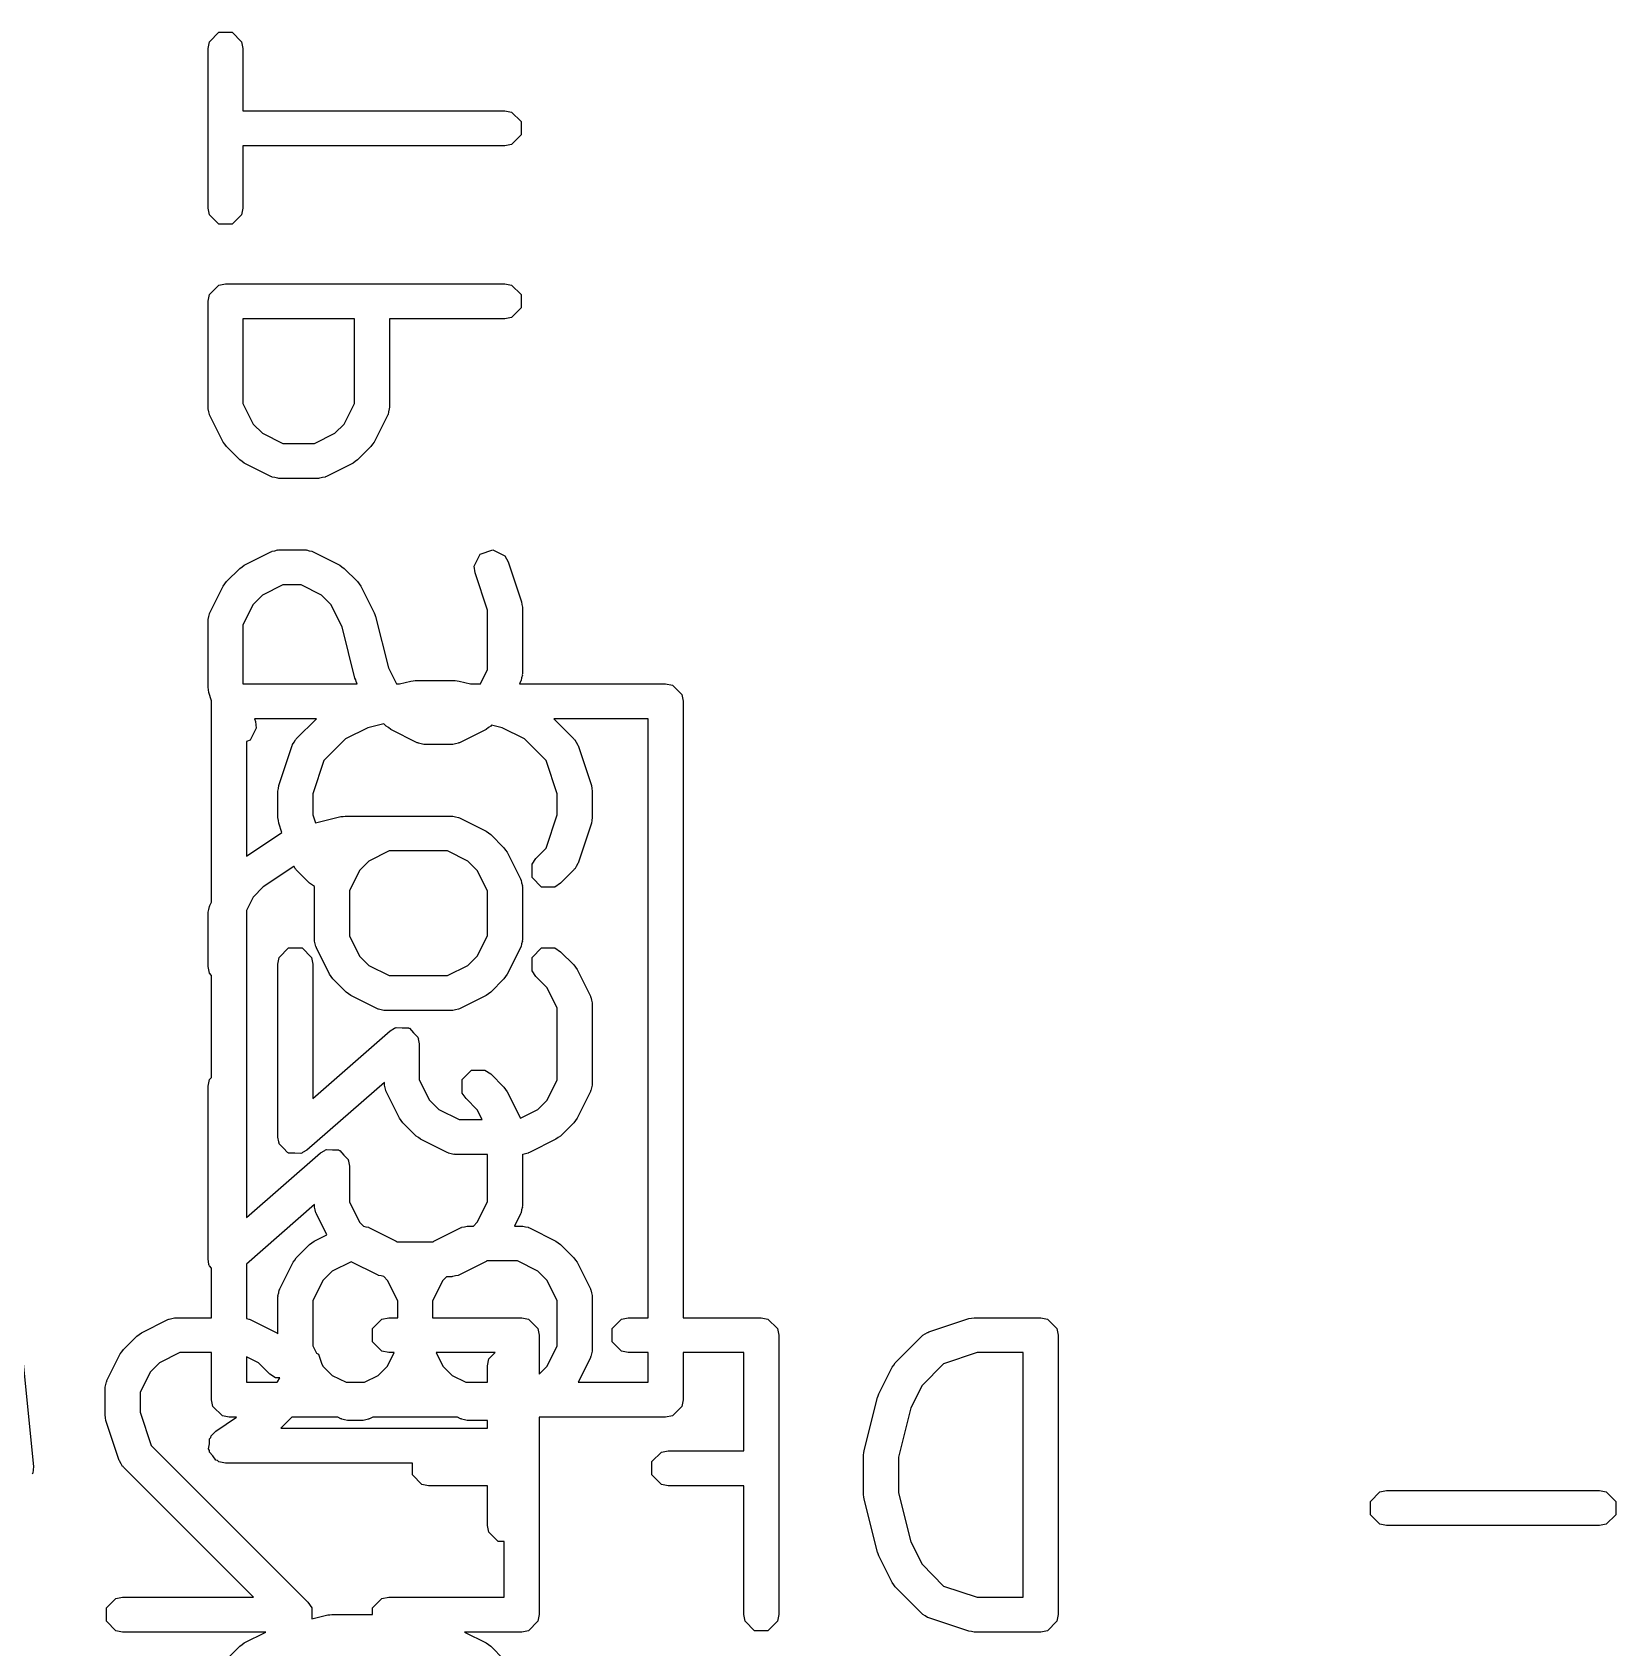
# Model space of a CAD drawing. Header units: inches. Extents: x 0.38 to 5.39, y 0.07 to 3.28.
# Drawn here: x 1.0491 to 1.2276, y 2.8015 to 2.9836 of the extents above; entities that cross this region are included whole.
import ezdxf

# ---------------------------------------------------------------- set-up
doc = ezdxf.new("R2010")
doc.units = ezdxf.units.IN
doc.header["$MEASUREMENT"] = 0
doc.layers.add('BLACK', color=250, linetype='CONTINUOUS')

msp = doc.modelspace()

# ---------------------------------------------------------------- linework, layer by layer
at = {"layer": 'BLACK', "linetype": 'CONTINUOUS'}
for p, q in [((1.06893, 2.98179), (1.06908, 2.98255)), ((1.06908, 2.98255), (1.07015, 2.98361)), ((1.07015, 2.98361), (1.07165, 2.98361)), ((1.07165, 2.98361), (1.07272, 2.98255)), ((1.07272, 2.98255), (1.07287, 2.98179)), ((1.06893, 2.9638), (1.06893, 2.98179)), ((1.07287, 2.98179), (1.07287, 2.97476)), ((1.07287, 2.97476), (1.1024, 2.97476)), ((1.1024, 2.97476), (1.10315, 2.97461)), ((1.10315, 2.97461), (1.10422, 2.97355)), ((1.10422, 2.97355), (1.10422, 2.97204)), ((1.10422, 2.97204), (1.10315, 2.97098)), ((1.1024, 2.97083), (1.07287, 2.97083)), ((1.07287, 2.97083), (1.07287, 2.9638)), ((1.10315, 2.97098), (1.1024, 2.97083)), ((1.06908, 2.96304), (1.06893, 2.9638)), ((1.07015, 2.96198), (1.06908, 2.96304)), ((1.07272, 2.96304), (1.07165, 2.96198)), ((1.07287, 2.9638), (1.07272, 2.96304)), ((1.07165, 2.96198), (1.07015, 2.96198)), ((1.07015, 2.95512), (1.0709, 2.95527)), ((1.0709, 2.95527), (1.1024, 2.95527)), ((1.1024, 2.95527), (1.10315, 2.95512)), ((1.06893, 2.9533), (1.06908, 2.95405)), ((1.06908, 2.95405), (1.07015, 2.95512)), ((1.10315, 2.95512), (1.10422, 2.95405)), ((1.10422, 2.95405), (1.10422, 2.95254)), ((1.06893, 2.9413), (1.06893, 2.9533)), ((1.10422, 2.95254), (1.10315, 2.95148)), ((1.08543, 2.95133), (1.07287, 2.95133)), ((1.07287, 2.95133), (1.07287, 2.94176)), ((1.08543, 2.94176), (1.08543, 2.95133)), ((1.1024, 2.95133), (1.08937, 2.95133)), ((1.08937, 2.95133), (1.08937, 2.9413)), ((1.10315, 2.95148), (1.1024, 2.95133)), ((1.06895, 2.9412), (1.06893, 2.9413)), ((1.06894, 2.94116), (1.06895, 2.9412)), ((1.06902, 2.94085), (1.06894, 2.94116)), ((1.06908, 2.94054), (1.06902, 2.94085)), ((1.07287, 2.94176), (1.07402, 2.93946)), ((1.08428, 2.93946), (1.08543, 2.94176)), ((1.08928, 2.94085), (1.08922, 2.94054)), ((1.08936, 2.94116), (1.08928, 2.94085)), ((1.08937, 2.9413), (1.08935, 2.9412)), ((1.08935, 2.9412), (1.08936, 2.94116)), ((1.06911, 2.94051), (1.06908, 2.94054)), ((1.06914, 2.94042), (1.06911, 2.94051)), ((1.07064, 2.93742), (1.06914, 2.94042)), ((1.07402, 2.93946), (1.07507, 2.93842)), ((1.08323, 2.93842), (1.08428, 2.93946)), ((1.08916, 2.94042), (1.08766, 2.93742)), ((1.08919, 2.94051), (1.08916, 2.94042)), ((1.08922, 2.94054), (1.08919, 2.94051)), ((1.07083, 2.93717), (1.07064, 2.93742)), ((1.07101, 2.93691), (1.07083, 2.93717)), ((1.07507, 2.93842), (1.07737, 2.93727)), ((1.07737, 2.93727), (1.08094, 2.93727)), ((1.08094, 2.93727), (1.08323, 2.93842)), ((1.08747, 2.93717), (1.08729, 2.93691)), ((1.08766, 2.93742), (1.08747, 2.93717)), ((1.07251, 2.93541), (1.07101, 2.93691)), ((1.07277, 2.93523), (1.07251, 2.93541)), ((1.07302, 2.93504), (1.07277, 2.93523)), ((1.08553, 2.93523), (1.08528, 2.93504)), ((1.08579, 2.93541), (1.08553, 2.93523)), ((1.08729, 2.93691), (1.08579, 2.93541)), ((1.07602, 2.93354), (1.07302, 2.93504)), ((1.07612, 2.93351), (1.07602, 2.93354)), ((1.07615, 2.93348), (1.07612, 2.93351)), ((1.07646, 2.93342), (1.07615, 2.93348)), ((1.07676, 2.93334), (1.07646, 2.93342)), ((1.08184, 2.93342), (1.08154, 2.93334)), ((1.08215, 2.93348), (1.08184, 2.93342)), ((1.08219, 2.93351), (1.08215, 2.93348)), ((1.08228, 2.93354), (1.08219, 2.93351)), ((1.08528, 2.93504), (1.08228, 2.93354)), ((1.0768, 2.93335), (1.07676, 2.93334)), ((1.0769, 2.93333), (1.0768, 2.93335)), ((1.0814, 2.93333), (1.0769, 2.93333)), ((1.0815, 2.93335), (1.0814, 2.93333)), ((1.08154, 2.93334), (1.0815, 2.93335)), ((1.07302, 2.92356), (1.07602, 2.92506)), ((1.07602, 2.92506), (1.07612, 2.92509)), ((1.07612, 2.92509), (1.07615, 2.92512)), ((1.07615, 2.92512), (1.07646, 2.92518)), ((1.07646, 2.92518), (1.07676, 2.92526)), ((1.07676, 2.92526), (1.0768, 2.92525)), ((1.0768, 2.92525), (1.0769, 2.92527)), ((1.0769, 2.92527), (1.0799, 2.92527)), ((1.0799, 2.92527), (1.08, 2.92525)), ((1.08, 2.92525), (1.08004, 2.92526)), ((1.08004, 2.92526), (1.08034, 2.92518)), ((1.08034, 2.92518), (1.08065, 2.92512)), ((1.08065, 2.92512), (1.08069, 2.92509)), ((1.08069, 2.92509), (1.08078, 2.92506)), ((1.08078, 2.92506), (1.08378, 2.92356)), ((1.09893, 2.92344), (1.09961, 2.92479)), ((1.09961, 2.92479), (1.10104, 2.92526)), ((1.10104, 2.92526), (1.10238, 2.92459)), ((1.10238, 2.92459), (1.10277, 2.92392)), ((1.07101, 2.92169), (1.07251, 2.92319)), ((1.07251, 2.92319), (1.07277, 2.92337)), ((1.07277, 2.92337), (1.07302, 2.92356)), ((1.08378, 2.92356), (1.08403, 2.92337)), ((1.08403, 2.92337), (1.08429, 2.92319)), ((1.08429, 2.92319), (1.08579, 2.92169)), ((1.09903, 2.92268), (1.09893, 2.92344)), ((1.10043, 2.91848), (1.09903, 2.92268)), ((1.10277, 2.92392), (1.10426, 2.91942)), ((1.06914, 2.91818), (1.07064, 2.92118)), ((1.07064, 2.92118), (1.07083, 2.92143)), ((1.07083, 2.92143), (1.07101, 2.92169)), ((1.07737, 2.92133), (1.07507, 2.92018)), ((1.07944, 2.92133), (1.07737, 2.92133)), ((1.08173, 2.92018), (1.07944, 2.92133)), ((1.08579, 2.92169), (1.08597, 2.92143)), ((1.08597, 2.92143), (1.08616, 2.92118)), ((1.08616, 2.92118), (1.08766, 2.91818)), ((1.07402, 2.91913), (1.07287, 2.91684)), ((1.07507, 2.92018), (1.07402, 2.91913)), ((1.08278, 2.91913), (1.08173, 2.92018)), ((1.08404, 2.91661), (1.08278, 2.91913)), ((1.10426, 2.91942), (1.1043, 2.91911)), ((1.1043, 2.91911), (1.10437, 2.9188)), ((1.06893, 2.9173), (1.06895, 2.9174)), ((1.06893, 2.9098), (1.06893, 2.9173)), ((1.06894, 2.91744), (1.06902, 2.91775)), ((1.06895, 2.9174), (1.06894, 2.91744)), ((1.06902, 2.91775), (1.06908, 2.91805)), ((1.06908, 2.91805), (1.06911, 2.91809)), ((1.06911, 2.91809), (1.06914, 2.91818)), ((1.08766, 2.91818), (1.08772, 2.91797)), ((1.08772, 2.91797), (1.08781, 2.91778)), ((1.08781, 2.91778), (1.08926, 2.91199)), ((1.10043, 2.91177), (1.10043, 2.91848)), ((1.10437, 2.9188), (1.10437, 2.9113)), ((1.07287, 2.91684), (1.07287, 2.91018)), ((1.08549, 2.91082), (1.08404, 2.91661)), ((1.08926, 2.91199), (1.09016, 2.91018)), ((1.09963, 2.91018), (1.10043, 2.91177)), ((1.06899, 2.90949), (1.06893, 2.9098)), ((1.07287, 2.91018), (1.08576, 2.91018)), ((1.08558, 2.91063), (1.08549, 2.91082)), ((1.08564, 2.91042), (1.08558, 2.91063)), ((1.08576, 2.91018), (1.08564, 2.91042)), ((1.09016, 2.91018), (1.09053, 2.91018)), ((1.09053, 2.91018), (1.0918, 2.91049)), ((1.0918, 2.91049), (1.09204, 2.91051)), ((1.09204, 2.91051), (1.09227, 2.91055)), ((1.09227, 2.91055), (1.09677, 2.91055)), ((1.09677, 2.91055), (1.09701, 2.91051)), ((1.09701, 2.91051), (1.09725, 2.91049)), ((1.09725, 2.91049), (1.09852, 2.91018)), ((1.09852, 2.91018), (1.09963, 2.91018)), ((1.10416, 2.91042), (1.10404, 2.91018)), ((1.10404, 2.91018), (1.12051, 2.91018)), ((1.10418, 2.91052), (1.10416, 2.91042)), ((1.10422, 2.91055), (1.10418, 2.91052)), ((1.10428, 2.91086), (1.10422, 2.91055)), ((1.10436, 2.91116), (1.10428, 2.91086)), ((1.10437, 2.9113), (1.10435, 2.91121)), ((1.10435, 2.91121), (1.10436, 2.91116)), ((1.12051, 2.91018), (1.12127, 2.91003)), ((1.12127, 2.91003), (1.12233, 2.90896)), ((1.06903, 2.90918), (1.06899, 2.90949)), ((1.06934, 2.90826), (1.06903, 2.90918)), ((1.06933, 2.90821), (1.06934, 2.90826)), ((1.06933, 2.88557), (1.06933, 2.90821)), ((1.12233, 2.90896), (1.12248, 2.90821)), ((1.12248, 2.90821), (1.12248, 2.83872)), ((1.07416, 2.90624), (1.07427, 2.90593)), ((1.08115, 2.90624), (1.07416, 2.90624)), ((1.07888, 2.90398), (1.08115, 2.90624)), ((1.1079, 2.90624), (1.11016, 2.90398)), ((1.11854, 2.90624), (1.1079, 2.90624)), ((1.11854, 2.83872), (1.11854, 2.90624)), ((1.07436, 2.90516), (1.07369, 2.90382)), ((1.07427, 2.90593), (1.07436, 2.90516)), ((1.08696, 2.90523), (1.08444, 2.90397)), ((1.08875, 2.90567), (1.08696, 2.90523)), ((1.08901, 2.90541), (1.08875, 2.90567)), ((1.08927, 2.90524), (1.08901, 2.90541)), ((1.08952, 2.90504), (1.08927, 2.90524)), ((1.09252, 2.90354), (1.08952, 2.90504)), ((1.10028, 2.90504), (1.09728, 2.90354)), ((1.10053, 2.90524), (1.10028, 2.90504)), ((1.10079, 2.90541), (1.10053, 2.90524)), ((1.1009, 2.90552), (1.10079, 2.90541)), ((1.10209, 2.90523), (1.1009, 2.90552)), ((1.10461, 2.90397), (1.10209, 2.90523)), ((1.07369, 2.90382), (1.07327, 2.90367)), ((1.07327, 2.90367), (1.07327, 2.89075)), ((1.07691, 2.89871), (1.07841, 2.90321)), ((1.07841, 2.90321), (1.07846, 2.90329)), ((1.07846, 2.90334), (1.07863, 2.9036)), ((1.07846, 2.90329), (1.07846, 2.90334)), ((1.07863, 2.9036), (1.07879, 2.90387)), ((1.07879, 2.90387), (1.07883, 2.90389)), ((1.07883, 2.90389), (1.07888, 2.90398)), ((1.08444, 2.90397), (1.082, 2.90152)), ((1.09261, 2.90352), (1.09252, 2.90354)), ((1.09265, 2.90348), (1.09261, 2.90352)), ((1.09295, 2.90342), (1.09265, 2.90348)), ((1.09326, 2.90334), (1.09295, 2.90342)), ((1.0933, 2.90335), (1.09326, 2.90334)), ((1.0934, 2.90333), (1.0933, 2.90335)), ((1.0964, 2.90333), (1.0934, 2.90333)), ((1.09649, 2.90335), (1.0964, 2.90333)), ((1.09654, 2.90334), (1.09649, 2.90335)), ((1.09684, 2.90342), (1.09654, 2.90334)), ((1.09715, 2.90348), (1.09684, 2.90342)), ((1.09718, 2.90352), (1.09715, 2.90348)), ((1.09728, 2.90354), (1.09718, 2.90352)), ((1.10705, 2.90152), (1.10461, 2.90397)), ((1.11016, 2.90398), (1.11022, 2.90389)), ((1.11022, 2.90389), (1.11026, 2.90387)), ((1.11026, 2.90387), (1.11042, 2.9036)), ((1.11042, 2.9036), (1.11059, 2.90334)), ((1.11059, 2.90334), (1.11059, 2.90329)), ((1.11059, 2.90329), (1.11064, 2.90321)), ((1.11064, 2.90321), (1.11214, 2.89871)), ((1.082, 2.90152), (1.08074, 2.89777)), ((1.1083, 2.89777), (1.10705, 2.90152)), ((1.07681, 2.89808), (1.07687, 2.89839)), ((1.07681, 2.89509), (1.07681, 2.89808)), ((1.07687, 2.89839), (1.07691, 2.89871)), ((1.08074, 2.89777), (1.08074, 2.8954)), ((1.1083, 2.8954), (1.1083, 2.89777)), ((1.11214, 2.89871), (1.11218, 2.89839)), ((1.11218, 2.89839), (1.11224, 2.89808)), ((1.11224, 2.89808), (1.11224, 2.89509)), ((1.08074, 2.8954), (1.08105, 2.8945)), ((1.08105, 2.8945), (1.08392, 2.89521)), ((1.08392, 2.89521), (1.08416, 2.89523)), ((1.08416, 2.89523), (1.0844, 2.89527)), ((1.0844, 2.89527), (1.0964, 2.89527)), ((1.0964, 2.89527), (1.09649, 2.89525)), ((1.09649, 2.89525), (1.09654, 2.89527)), ((1.09654, 2.89527), (1.09684, 2.89518)), ((1.09684, 2.89518), (1.09715, 2.89512)), ((1.10705, 2.89165), (1.1083, 2.8954)), ((1.07327, 2.89075), (1.07726, 2.89341)), ((1.07687, 2.89478), (1.07681, 2.89509)), ((1.07691, 2.89446), (1.07687, 2.89478)), ((1.07726, 2.89341), (1.07691, 2.89446)), ((1.09715, 2.89512), (1.09718, 2.89509)), ((1.09718, 2.89509), (1.09728, 2.89506)), ((1.09728, 2.89506), (1.10028, 2.89357)), ((1.10028, 2.89357), (1.10053, 2.89337)), ((1.10053, 2.89337), (1.10079, 2.8932)), ((1.11214, 2.89446), (1.11064, 2.88996)), ((1.11218, 2.89478), (1.11214, 2.89446)), ((1.11224, 2.89509), (1.11218, 2.89478)), ((1.10079, 2.8932), (1.10229, 2.8917)), ((1.10229, 2.8917), (1.10246, 2.89143)), ((1.10588, 2.89048), (1.10705, 2.89165)), ((1.08707, 2.89019), (1.08602, 2.88914)), ((1.08936, 2.89134), (1.08707, 2.89019)), ((1.09593, 2.89134), (1.08936, 2.89134)), ((1.09823, 2.89019), (1.09593, 2.89134)), ((1.09928, 2.88914), (1.09823, 2.89019)), ((1.10246, 2.89143), (1.10266, 2.89119)), ((1.10266, 2.89119), (1.10416, 2.88819)), ((1.10545, 2.88984), (1.10588, 2.89048)), ((1.10545, 2.88833), (1.10545, 2.88984)), ((1.11059, 2.88983), (1.11042, 2.88957)), ((1.11064, 2.88996), (1.11059, 2.88988)), ((1.11059, 2.88988), (1.11059, 2.88983)), ((1.07862, 2.88959), (1.07516, 2.88728)), ((1.07863, 2.88957), (1.07862, 2.88959)), ((1.07879, 2.8893), (1.07863, 2.88957)), ((1.07883, 2.88928), (1.07879, 2.8893)), ((1.07888, 2.88919), (1.07883, 2.88928)), ((1.08038, 2.88769), (1.07888, 2.88919)), ((1.08602, 2.88914), (1.08487, 2.88684)), ((1.10043, 2.88684), (1.09928, 2.88914)), ((1.10416, 2.88819), (1.10418, 2.88809)), ((1.10418, 2.88809), (1.10422, 2.88806)), ((1.10422, 2.88806), (1.10428, 2.88775)), ((1.10652, 2.88727), (1.10545, 2.88833)), ((1.11016, 2.88919), (1.10866, 2.88769)), ((1.11022, 2.88928), (1.11016, 2.88919)), ((1.11026, 2.8893), (1.11022, 2.88928)), ((1.11042, 2.88957), (1.11026, 2.8893)), ((1.07402, 2.88614), (1.07327, 2.88464)), ((1.07516, 2.88728), (1.07402, 2.88614)), ((1.08094, 2.88733), (1.08038, 2.88769)), ((1.08093, 2.88731), (1.08094, 2.88733)), ((1.08093, 2.88131), (1.08093, 2.88731)), ((1.08487, 2.88684), (1.08487, 2.88177)), ((1.10043, 2.88177), (1.10043, 2.88684)), ((1.10428, 2.88775), (1.10436, 2.88744)), ((1.10436, 2.88744), (1.10435, 2.8874)), ((1.10435, 2.8874), (1.10437, 2.88731)), ((1.10437, 2.88731), (1.10437, 2.88131)), ((1.10803, 2.88727), (1.10652, 2.88727)), ((1.10866, 2.88769), (1.10803, 2.88727)), ((1.06893, 2.88431), (1.06895, 2.8844)), ((1.06893, 2.87831), (1.06893, 2.88431)), ((1.06894, 2.88444), (1.06902, 2.88475)), ((1.06895, 2.8844), (1.06894, 2.88444)), ((1.06902, 2.88475), (1.06908, 2.88506)), ((1.06908, 2.88506), (1.06911, 2.88509)), ((1.06911, 2.88509), (1.06914, 2.88519)), ((1.06914, 2.88519), (1.06933, 2.88557)), ((1.07327, 2.88464), (1.07327, 2.85)), ((1.08095, 2.88121), (1.08093, 2.88131)), ((1.08094, 2.88117), (1.08095, 2.88121)), ((1.08102, 2.88086), (1.08094, 2.88117)), ((1.08108, 2.88055), (1.08102, 2.88086)), ((1.08487, 2.88177), (1.08602, 2.87947)), ((1.09928, 2.87947), (1.10043, 2.88177)), ((1.10428, 2.88086), (1.10422, 2.88055)), ((1.10436, 2.88117), (1.10428, 2.88086)), ((1.10437, 2.88131), (1.10435, 2.88121)), ((1.10435, 2.88121), (1.10436, 2.88117)), ((1.07681, 2.87859), (1.07696, 2.87934)), ((1.07696, 2.87934), (1.07802, 2.88041)), ((1.07802, 2.88041), (1.07953, 2.88041)), ((1.07953, 2.88041), (1.08059, 2.87934)), ((1.08059, 2.87934), (1.08074, 2.87859)), ((1.08111, 2.88052), (1.08108, 2.88055)), ((1.08114, 2.88043), (1.08111, 2.88052)), ((1.08264, 2.87743), (1.08114, 2.88043)), ((1.08602, 2.87947), (1.08707, 2.87842)), ((1.09823, 2.87842), (1.09928, 2.87947)), ((1.10416, 2.88043), (1.10266, 2.87743)), ((1.10418, 2.88052), (1.10416, 2.88043)), ((1.10422, 2.88055), (1.10418, 2.88052)), ((1.10545, 2.87934), (1.10652, 2.88041)), ((1.10545, 2.87783), (1.10545, 2.87934)), ((1.10652, 2.88041), (1.10803, 2.88041)), ((1.10803, 2.88041), (1.10866, 2.87998)), ((1.10866, 2.87998), (1.11016, 2.87848)), ((1.06908, 2.87755), (1.06893, 2.87831)), ((1.06933, 2.8773), (1.06908, 2.87755)), ((1.06933, 2.86581), (1.06933, 2.8773)), ((1.07681, 2.85909), (1.07681, 2.87859)), ((1.08074, 2.87859), (1.08074, 2.86343)), ((1.08283, 2.87718), (1.08264, 2.87743)), ((1.08301, 2.87691), (1.08283, 2.87718)), ((1.08707, 2.87842), (1.08936, 2.87728)), ((1.08936, 2.87728), (1.09593, 2.87728)), ((1.09593, 2.87728), (1.09823, 2.87842)), ((1.10247, 2.87718), (1.10229, 2.87691)), ((1.10266, 2.87743), (1.10247, 2.87718)), ((1.10588, 2.8772), (1.10545, 2.87783)), ((1.10715, 2.87592), (1.10588, 2.8772)), ((1.11016, 2.87848), (1.11034, 2.87822)), ((1.11034, 2.87822), (1.11053, 2.87797)), ((1.11053, 2.87797), (1.11203, 2.87497)), ((1.08451, 2.87541), (1.08301, 2.87691)), ((1.08477, 2.87524), (1.08451, 2.87541)), ((1.08502, 2.87505), (1.08477, 2.87524)), ((1.10053, 2.87524), (1.10028, 2.87505)), ((1.10079, 2.87541), (1.10053, 2.87524)), ((1.10229, 2.87691), (1.10079, 2.87541)), ((1.1083, 2.87362), (1.10715, 2.87592)), ((1.08802, 2.87355), (1.08502, 2.87505)), ((1.08811, 2.87352), (1.08802, 2.87355)), ((1.08815, 2.87349), (1.08811, 2.87352)), ((1.08846, 2.87343), (1.08815, 2.87349)), ((1.08876, 2.87334), (1.08846, 2.87343)), ((1.0888, 2.87336), (1.08876, 2.87334)), ((1.0889, 2.87334), (1.0888, 2.87336)), ((1.0964, 2.87334), (1.0889, 2.87334)), ((1.09649, 2.87336), (1.0964, 2.87334)), ((1.09654, 2.87334), (1.09649, 2.87336)), ((1.09684, 2.87343), (1.09654, 2.87334)), ((1.09715, 2.87349), (1.09684, 2.87343)), ((1.09718, 2.87352), (1.09715, 2.87349)), ((1.09728, 2.87355), (1.09718, 2.87352)), ((1.10028, 2.87505), (1.09728, 2.87355)), ((1.1083, 2.86555), (1.1083, 2.87362)), ((1.11203, 2.87497), (1.11206, 2.87487)), ((1.11206, 2.87487), (1.11209, 2.87484)), ((1.11209, 2.87484), (1.11215, 2.87453)), ((1.11215, 2.87453), (1.11224, 2.87423)), ((1.11224, 2.87423), (1.11222, 2.87418)), ((1.11222, 2.87418), (1.11224, 2.87409)), ((1.11224, 2.87409), (1.11224, 2.86509)), ((1.08074, 2.86343), (1.08948, 2.87107)), ((1.08948, 2.87107), (1.08996, 2.87135)), ((1.08996, 2.87135), (1.09002, 2.87141)), ((1.09002, 2.87141), (1.09006, 2.87141)), ((1.09006, 2.87141), (1.09014, 2.87145)), ((1.09014, 2.87145), (1.09083, 2.87141)), ((1.09083, 2.87141), (1.09153, 2.87141)), ((1.09153, 2.87141), (1.09158, 2.87136)), ((1.09158, 2.87136), (1.09165, 2.87135)), ((1.09165, 2.87135), (1.0921, 2.87083)), ((1.0921, 2.87083), (1.09259, 2.87034)), ((1.09259, 2.87034), (1.09261, 2.87025)), ((1.09261, 2.87025), (1.09264, 2.87022)), ((1.09264, 2.87022), (1.09263, 2.87014)), ((1.09263, 2.87014), (1.09274, 2.86959)), ((1.09274, 2.86959), (1.09274, 2.86555)), ((1.09758, 2.86556), (1.09864, 2.86663)), ((1.09864, 2.86663), (1.10015, 2.86663)), ((1.10015, 2.86663), (1.10079, 2.8662)), ((1.10079, 2.8662), (1.10229, 2.8647)), ((1.06893, 2.86481), (1.06908, 2.86556)), ((1.06893, 2.84531), (1.06893, 2.86481)), ((1.06908, 2.86556), (1.06933, 2.86581)), ((1.08881, 2.86525), (1.08007, 2.85761)), ((1.08881, 2.86509), (1.08881, 2.86525)), ((1.08882, 2.86499), (1.08881, 2.86509)), ((1.08881, 2.86495), (1.08882, 2.86499)), ((1.08889, 2.86465), (1.08881, 2.86495)), ((1.08896, 2.86434), (1.08889, 2.86465)), ((1.08899, 2.8643), (1.08896, 2.86434)), ((1.08901, 2.86421), (1.08899, 2.8643)), ((1.09051, 2.86121), (1.08901, 2.86421)), ((1.09274, 2.86555), (1.09389, 2.86326)), ((1.09758, 2.86405), (1.09758, 2.86556)), ((1.10229, 2.8647), (1.10247, 2.86444)), ((1.10247, 2.86444), (1.10266, 2.86419)), ((1.10715, 2.86326), (1.1083, 2.86555)), ((1.11203, 2.86421), (1.11053, 2.86121)), ((1.11206, 2.8643), (1.11203, 2.86421)), ((1.11209, 2.86434), (1.11206, 2.8643)), ((1.11215, 2.86465), (1.11209, 2.86434)), ((1.11224, 2.86495), (1.11215, 2.86465)), ((1.11224, 2.86509), (1.11222, 2.86499)), ((1.11222, 2.86499), (1.11224, 2.86495)), ((1.09389, 2.86326), (1.09494, 2.86221)), ((1.09801, 2.86342), (1.09758, 2.86405)), ((1.09928, 2.86214), (1.09801, 2.86342)), ((1.10266, 2.86419), (1.10414, 2.86122)), ((1.10611, 2.86221), (1.10715, 2.86326)), ((1.09071, 2.86096), (1.09051, 2.86121)), ((1.09088, 2.8607), (1.09071, 2.86096)), ((1.09238, 2.8592), (1.09088, 2.8607)), ((1.09494, 2.86221), (1.09724, 2.86106)), ((1.09724, 2.86106), (1.09982, 2.86106)), ((1.09982, 2.86106), (1.09928, 2.86214)), ((1.10414, 2.86122), (1.10611, 2.86221)), ((1.11016, 2.8607), (1.10866, 2.8592)), ((1.11034, 2.86096), (1.11016, 2.8607)), ((1.11053, 2.86121), (1.11034, 2.86096)), ((1.07692, 2.85854), (1.07681, 2.85909)), ((1.09264, 2.85902), (1.09238, 2.8592)), ((1.09289, 2.85883), (1.09264, 2.85902)), ((1.09589, 2.85733), (1.09289, 2.85883)), ((1.10815, 2.85883), (1.10515, 2.85733)), ((1.1084, 2.85902), (1.10815, 2.85883)), ((1.10866, 2.8592), (1.1084, 2.85902)), ((1.07327, 2.85), (1.0816, 2.85729)), ((1.07691, 2.85846), (1.07692, 2.85854)), ((1.07694, 2.85843), (1.07691, 2.85846)), ((1.07696, 2.85834), (1.07694, 2.85843)), ((1.07745, 2.85785), (1.07696, 2.85834)), ((1.0779, 2.85733), (1.07745, 2.85785)), ((1.07797, 2.85732), (1.0779, 2.85733)), ((1.07802, 2.85727), (1.07797, 2.85732)), ((1.07871, 2.85727), (1.07802, 2.85727)), ((1.07941, 2.85723), (1.07871, 2.85727)), ((1.07949, 2.85727), (1.07941, 2.85723)), ((1.07953, 2.85727), (1.07949, 2.85727)), ((1.07959, 2.85733), (1.07953, 2.85727)), ((1.08007, 2.85761), (1.07959, 2.85733)), ((1.0816, 2.85729), (1.08209, 2.85757)), ((1.08209, 2.85757), (1.08215, 2.85763)), ((1.08215, 2.85763), (1.08219, 2.85763)), ((1.08219, 2.85763), (1.08227, 2.85767)), ((1.08227, 2.85767), (1.08296, 2.85763)), ((1.08296, 2.85763), (1.08365, 2.85763)), ((1.08365, 2.85763), (1.0837, 2.85758)), ((1.0837, 2.85758), (1.08377, 2.85757)), ((1.08377, 2.85757), (1.08423, 2.85705)), ((1.08423, 2.85705), (1.08472, 2.85656)), ((1.09599, 2.8573), (1.09589, 2.85733)), ((1.09602, 2.85727), (1.09599, 2.8573)), ((1.09633, 2.85721), (1.09602, 2.85727)), ((1.09663, 2.85713), (1.09633, 2.85721)), ((1.09668, 2.85714), (1.09663, 2.85713)), ((1.09677, 2.85712), (1.09668, 2.85714)), ((1.10043, 2.85712), (1.09677, 2.85712)), ((1.10043, 2.85177), (1.10043, 2.85712)), ((1.10441, 2.85713), (1.10437, 2.85714)), ((1.10437, 2.85714), (1.10437, 2.85714)), ((1.10437, 2.85714), (1.10437, 2.85131)), ((1.10472, 2.85721), (1.10441, 2.85713)), ((1.10503, 2.85727), (1.10472, 2.85721)), ((1.10506, 2.8573), (1.10503, 2.85727)), ((1.10515, 2.85733), (1.10506, 2.8573)), ((1.08472, 2.85656), (1.08474, 2.85647)), ((1.08474, 2.85647), (1.08476, 2.85644)), ((1.08476, 2.85644), (1.08476, 2.85636)), ((1.08476, 2.85636), (1.08487, 2.85581)), ((1.08487, 2.85581), (1.08487, 2.85177)), ((1.08093, 2.85147), (1.07327, 2.84477)), ((1.08093, 2.85131), (1.08093, 2.85147)), ((1.08487, 2.85177), (1.08602, 2.84948)), ((1.09928, 2.84948), (1.10043, 2.85177)), ((1.08095, 2.85121), (1.08093, 2.85131)), ((1.08094, 2.85117), (1.08095, 2.85121)), ((1.08102, 2.85087), (1.08094, 2.85117)), ((1.08108, 2.85056), (1.08102, 2.85087)), ((1.08111, 2.85052), (1.08108, 2.85056)), ((1.08114, 2.85043), (1.08111, 2.85052)), ((1.08232, 2.84807), (1.08114, 2.85043)), ((1.10416, 2.85043), (1.10347, 2.84906)), ((1.10418, 2.85052), (1.10416, 2.85043)), ((1.10422, 2.85056), (1.10418, 2.85052)), ((1.10428, 2.85087), (1.10422, 2.85056)), ((1.10436, 2.85117), (1.10428, 2.85087)), ((1.10437, 2.85131), (1.10435, 2.85121)), ((1.10435, 2.85121), (1.10436, 2.85117)), ((1.08089, 2.84735), (1.08232, 2.84807)), ((1.08602, 2.84948), (1.08645, 2.84905)), ((1.08645, 2.84905), (1.08672, 2.84897)), ((1.08672, 2.84897), (1.08703, 2.84891)), ((1.08703, 2.84891), (1.08706, 2.84888)), ((1.08706, 2.84888), (1.08715, 2.84885)), ((1.08715, 2.84885), (1.09015, 2.84735)), ((1.09439, 2.84735), (1.09739, 2.84885)), ((1.09739, 2.84885), (1.09749, 2.84888)), ((1.09749, 2.84888), (1.09752, 2.84891)), ((1.09752, 2.84891), (1.09783, 2.84897)), ((1.09783, 2.84897), (1.09813, 2.84905)), ((1.09813, 2.84905), (1.09818, 2.84904)), ((1.09818, 2.84904), (1.09827, 2.84906)), ((1.09827, 2.84906), (1.09886, 2.84906)), ((1.09886, 2.84906), (1.09928, 2.84948)), ((1.10347, 2.84906), (1.10427, 2.84906)), ((1.10427, 2.84906), (1.10437, 2.84904)), ((1.10437, 2.84904), (1.10441, 2.84905)), ((1.10441, 2.84905), (1.10472, 2.84897)), ((1.10472, 2.84897), (1.10503, 2.84891)), ((1.10503, 2.84891), (1.10506, 2.84888)), ((1.10506, 2.84888), (1.10515, 2.84885)), ((1.10515, 2.84885), (1.10815, 2.84735)), ((1.07888, 2.84548), (1.08038, 2.84698)), ((1.08038, 2.84698), (1.08065, 2.84716)), ((1.08065, 2.84716), (1.08089, 2.84735)), ((1.09015, 2.84735), (1.09025, 2.84728)), ((1.09025, 2.84728), (1.0943, 2.84728)), ((1.0943, 2.84728), (1.09439, 2.84735)), ((1.10815, 2.84735), (1.1084, 2.84716)), ((1.1084, 2.84716), (1.10866, 2.84698)), ((1.10866, 2.84698), (1.11016, 2.84548)), ((1.06904, 2.84476), (1.06893, 2.84531)), ((1.06904, 2.84468), (1.06904, 2.84476)), ((1.06906, 2.84465), (1.06904, 2.84468)), ((1.06908, 2.84456), (1.06906, 2.84465)), ((1.06933, 2.84431), (1.06908, 2.84456)), ((1.06933, 2.83872), (1.06933, 2.84431)), ((1.07327, 2.84477), (1.07327, 2.83863)), ((1.07701, 2.84197), (1.07851, 2.84497)), ((1.07851, 2.84497), (1.07871, 2.84522)), ((1.07871, 2.84522), (1.07888, 2.84548)), ((1.08506, 2.84503), (1.08294, 2.84397)), ((1.08802, 2.84355), (1.08506, 2.84503)), ((1.10028, 2.84505), (1.09728, 2.84355)), ((1.10037, 2.84512), (1.10028, 2.84505)), ((1.10381, 2.84512), (1.10037, 2.84512)), ((1.10611, 2.84397), (1.10381, 2.84512)), ((1.11016, 2.84548), (1.11034, 2.84522)), ((1.11034, 2.84522), (1.11053, 2.84497)), ((1.11053, 2.84497), (1.11203, 2.84197)), ((1.08189, 2.84293), (1.08074, 2.84063)), ((1.08294, 2.84397), (1.08189, 2.84293)), ((1.08811, 2.84352), (1.08802, 2.84355)), ((1.08815, 2.84349), (1.08811, 2.84352)), ((1.08846, 2.84343), (1.08815, 2.84349)), ((1.08873, 2.84336), (1.08846, 2.84343)), ((1.08916, 2.84293), (1.08873, 2.84336)), ((1.09031, 2.84063), (1.08916, 2.84293)), ((1.09539, 2.84293), (1.09424, 2.84063)), ((1.09581, 2.84334), (1.09539, 2.84293)), ((1.0964, 2.84334), (1.09581, 2.84334)), ((1.09649, 2.84336), (1.0964, 2.84334)), ((1.09654, 2.84335), (1.09649, 2.84336)), ((1.09684, 2.84343), (1.09654, 2.84335)), ((1.09715, 2.84349), (1.09684, 2.84343)), ((1.09718, 2.84352), (1.09715, 2.84349)), ((1.09728, 2.84355), (1.09718, 2.84352)), ((1.10715, 2.84293), (1.10611, 2.84397)), ((1.1083, 2.84063), (1.10715, 2.84293)), ((1.07681, 2.84123), (1.0769, 2.84154)), ((1.07683, 2.84119), (1.07681, 2.84123)), ((1.07681, 2.84109), (1.07683, 2.84119)), ((1.07681, 2.83692), (1.07681, 2.84109)), ((1.0769, 2.84154), (1.07696, 2.84185)), ((1.07696, 2.84185), (1.07699, 2.84188)), ((1.07699, 2.84188), (1.07701, 2.84197)), ((1.08074, 2.84063), (1.08074, 2.83556)), ((1.09031, 2.83872), (1.09031, 2.84063)), ((1.09424, 2.84063), (1.09424, 2.83872)), ((1.1083, 2.83556), (1.1083, 2.84063)), ((1.11203, 2.84197), (1.11206, 2.84188)), ((1.11206, 2.84188), (1.11209, 2.84185)), ((1.11209, 2.84185), (1.11215, 2.84154)), ((1.11215, 2.84154), (1.11224, 2.84123)), ((1.11224, 2.84123), (1.11222, 2.84119)), ((1.11222, 2.84119), (1.11224, 2.84109)), ((1.11224, 2.84109), (1.11224, 2.83509)), ((1.06486, 2.83864), (1.06516, 2.83872)), ((1.06516, 2.83872), (1.0652, 2.83871)), ((1.0652, 2.83871), (1.0653, 2.83872)), ((1.0653, 2.83872), (1.06933, 2.83872)), ((1.08854, 2.83857), (1.0893, 2.83872)), ((1.0893, 2.83872), (1.09031, 2.83872)), ((1.09424, 2.83872), (1.1043, 2.83872)), ((1.1043, 2.83872), (1.10505, 2.83857)), ((1.11554, 2.83857), (1.11629, 2.83872)), ((1.11629, 2.83872), (1.11854, 2.83872)), ((1.12248, 2.83872), (1.13129, 2.83872)), ((1.13129, 2.83872), (1.13204, 2.83857)), ((1.15498, 2.83866), (1.15529, 2.83872)), ((1.15529, 2.83872), (1.16279, 2.83872)), ((1.16279, 2.83872), (1.16354, 2.83857)), ((1.04776, 2.83695), (1.04926, 2.82195)), ((1.06117, 2.83682), (1.06142, 2.83702)), ((1.06142, 2.83702), (1.06442, 2.83852)), ((1.06442, 2.83852), (1.06451, 2.83854)), ((1.06451, 2.83854), (1.06455, 2.83857)), ((1.06455, 2.83857), (1.06486, 2.83864)), ((1.07327, 2.83863), (1.07355, 2.83857)), ((1.07355, 2.83857), (1.07358, 2.83854)), ((1.07358, 2.83854), (1.07368, 2.83852)), ((1.07368, 2.83852), (1.07668, 2.83702)), ((1.07668, 2.83702), (1.07681, 2.83692)), ((1.08748, 2.83751), (1.08854, 2.83857)), ((1.08748, 2.836), (1.08748, 2.83751)), ((1.10505, 2.83857), (1.10611, 2.83751)), ((1.10611, 2.83751), (1.10626, 2.83676)), ((1.11447, 2.83751), (1.11554, 2.83857)), ((1.11447, 2.836), (1.11447, 2.83751)), ((1.13204, 2.83857), (1.13311, 2.83751)), ((1.13311, 2.83751), (1.13326, 2.83676)), ((1.1495, 2.83674), (1.14977, 2.8369)), ((1.14977, 2.8369), (1.15004, 2.83707)), ((1.15004, 2.83707), (1.15008, 2.83707)), ((1.15008, 2.83707), (1.15017, 2.83712)), ((1.15017, 2.83712), (1.15467, 2.83862)), ((1.15467, 2.83862), (1.15498, 2.83866)), ((1.16354, 2.83857), (1.16461, 2.83751)), ((1.16461, 2.83751), (1.16476, 2.83676)), ((1.05923, 2.83489), (1.05941, 2.83515)), ((1.05941, 2.83515), (1.06091, 2.83665)), ((1.06091, 2.83665), (1.06117, 2.83682)), ((1.08074, 2.83556), (1.08117, 2.83471)), ((1.08854, 2.83494), (1.08748, 2.836)), ((1.10626, 2.83676), (1.10626, 2.83237)), ((1.10715, 2.83326), (1.1083, 2.83556)), ((1.11224, 2.83509), (1.11222, 2.835)), ((1.11554, 2.83494), (1.11447, 2.836)), ((1.13326, 2.83676), (1.13326, 2.80526)), ((1.1464, 2.83365), (1.1494, 2.83665)), ((1.1494, 2.83665), (1.14948, 2.8367)), ((1.14948, 2.8367), (1.1495, 2.83674)), ((1.16476, 2.83676), (1.16476, 2.80526)), ((1.05754, 2.83164), (1.05904, 2.83464)), ((1.05904, 2.83464), (1.05923, 2.83489)), ((1.06347, 2.83364), (1.06242, 2.83259)), ((1.06576, 2.83479), (1.06347, 2.83364)), ((1.06933, 2.83479), (1.06576, 2.83479)), ((1.06933, 2.82947), (1.06933, 2.83479)), ((1.07463, 2.83364), (1.07327, 2.83432)), ((1.07327, 2.83432), (1.07327, 2.83144)), ((1.07591, 2.83236), (1.07463, 2.83364)), ((1.08117, 2.83471), (1.08139, 2.8346)), ((1.08139, 2.8346), (1.08172, 2.83361)), ((1.08172, 2.83361), (1.08189, 2.83326)), ((1.08189, 2.83326), (1.08294, 2.83221)), ((1.08811, 2.83221), (1.08916, 2.83326)), ((1.0893, 2.83479), (1.08854, 2.83494)), ((1.08916, 2.83326), (1.08992, 2.83479)), ((1.08992, 2.83479), (1.0893, 2.83479)), ((1.1013, 2.83479), (1.09463, 2.83479)), ((1.09463, 2.83479), (1.09539, 2.83326)), ((1.09539, 2.83326), (1.09644, 2.83221)), ((1.10043, 2.83331), (1.10058, 2.83407)), ((1.10043, 2.83144), (1.10043, 2.83331)), ((1.10058, 2.83407), (1.1013, 2.83479)), ((1.10626, 2.83237), (1.10715, 2.83326)), ((1.11203, 2.83421), (1.11064, 2.83144)), ((1.11206, 2.83431), (1.11203, 2.83421)), ((1.11209, 2.83434), (1.11206, 2.83431)), ((1.11215, 2.83465), (1.11209, 2.83434)), ((1.11224, 2.83495), (1.11215, 2.83465)), ((1.11222, 2.835), (1.11224, 2.83495)), ((1.11629, 2.83479), (1.11554, 2.83494)), ((1.11854, 2.83479), (1.11629, 2.83479)), ((1.11854, 2.83144), (1.11854, 2.83479)), ((1.12932, 2.83479), (1.12248, 2.83479)), ((1.12248, 2.83479), (1.12248, 2.82947)), ((1.12932, 2.82373), (1.12932, 2.83479)), ((1.14603, 2.83314), (1.14622, 2.83339)), ((1.14622, 2.83339), (1.1464, 2.83365)), ((1.15185, 2.83354), (1.14941, 2.83109)), ((1.15561, 2.83479), (1.15185, 2.83354)), ((1.16082, 2.83479), (1.15561, 2.83479)), ((1.16082, 2.80723), (1.16082, 2.83479)), ((1.05742, 2.8312), (1.05748, 2.83151)), ((1.05748, 2.83151), (1.05751, 2.83154)), ((1.05751, 2.83154), (1.05754, 2.83164)), ((1.06242, 2.83259), (1.06127, 2.83029)), ((1.07327, 2.83144), (1.07674, 2.83144)), ((1.07655, 2.83194), (1.07591, 2.83236)), ((1.07701, 2.83194), (1.07655, 2.83194)), ((1.07674, 2.83144), (1.07678, 2.83148)), ((1.07678, 2.83148), (1.07701, 2.83194)), ((1.08294, 2.83221), (1.08449, 2.83144)), ((1.08449, 2.83144), (1.08656, 2.83144)), ((1.08656, 2.83144), (1.08811, 2.83221)), ((1.09644, 2.83221), (1.09799, 2.83144)), ((1.09799, 2.83144), (1.10043, 2.83144)), ((1.11064, 2.83144), (1.11854, 2.83144)), ((1.14453, 2.83014), (1.14603, 2.83314)), ((1.05733, 2.83076), (1.05735, 2.83085)), ((1.05733, 2.82776), (1.05733, 2.83076)), ((1.05734, 2.8309), (1.05742, 2.8312)), ((1.05735, 2.83085), (1.05734, 2.8309)), ((1.06127, 2.83029), (1.06127, 2.82808)), ((1.14288, 2.82374), (1.14438, 2.82973)), ((1.14438, 2.82973), (1.14447, 2.82993)), ((1.14447, 2.82993), (1.14453, 2.83014)), ((1.14941, 2.83109), (1.14815, 2.82857)), ((1.06127, 2.82808), (1.06252, 2.82432)), ((1.06948, 2.82872), (1.06933, 2.82947)), ((1.07055, 2.82765), (1.06948, 2.82872)), ((1.12233, 2.82872), (1.12127, 2.82765)), ((1.12248, 2.82947), (1.12233, 2.82872)), ((1.14815, 2.82857), (1.14676, 2.82302)), ((1.05739, 2.82745), (1.05733, 2.82776)), ((1.05743, 2.82713), (1.05739, 2.82745)), ((1.05893, 2.82264), (1.05743, 2.82713)), ((1.06981, 2.82595), (1.07213, 2.8275)), ((1.0713, 2.8275), (1.07055, 2.82765)), ((1.07213, 2.8275), (1.0713, 2.8275)), ((1.07837, 2.8275), (1.07715, 2.82628)), ((1.07715, 2.82628), (1.10043, 2.82628)), ((1.08356, 2.8275), (1.07837, 2.8275)), ((1.08389, 2.82733), (1.08356, 2.8275)), ((1.08399, 2.82731), (1.08389, 2.82733)), ((1.08402, 2.82727), (1.08399, 2.82731)), ((1.08433, 2.82721), (1.08402, 2.82727)), ((1.08464, 2.82713), (1.08433, 2.82721)), ((1.08468, 2.82714), (1.08464, 2.82713)), ((1.08477, 2.82713), (1.08468, 2.82714)), ((1.08627, 2.82713), (1.08477, 2.82713)), ((1.08637, 2.82714), (1.08627, 2.82713)), ((1.08641, 2.82713), (1.08637, 2.82714)), ((1.08672, 2.82721), (1.08641, 2.82713)), ((1.08703, 2.82727), (1.08672, 2.82721)), ((1.08706, 2.82731), (1.08703, 2.82727)), ((1.08715, 2.82733), (1.08706, 2.82731)), ((1.08749, 2.8275), (1.08715, 2.82733)), ((1.09706, 2.8275), (1.08749, 2.8275)), ((1.09739, 2.82733), (1.09706, 2.8275)), ((1.09749, 2.82731), (1.09739, 2.82733)), ((1.09752, 2.82727), (1.09749, 2.82731)), ((1.09783, 2.82721), (1.09752, 2.82727)), ((1.09813, 2.82713), (1.09783, 2.82721)), ((1.09818, 2.82714), (1.09813, 2.82713)), ((1.09827, 2.82713), (1.09818, 2.82714)), ((1.10043, 2.82713), (1.09827, 2.82713)), ((1.10043, 2.82628), (1.10043, 2.82713)), ((1.12051, 2.8275), (1.10626, 2.8275)), ((1.10626, 2.8275), (1.10626, 2.80526)), ((1.12127, 2.82765), (1.12051, 2.8275)), ((1.06252, 2.82432), (1.08019, 2.80665)), ((1.06897, 2.82393), (1.06908, 2.82449)), ((1.06908, 2.82507), (1.06923, 2.82521)), ((1.06908, 2.82449), (1.06908, 2.82507)), ((1.06923, 2.82521), (1.06927, 2.82541)), ((1.06927, 2.82541), (1.06981, 2.82595)), ((1.05898, 2.82255), (1.05893, 2.82264)), ((1.05898, 2.8225), (1.05898, 2.82255)), ((1.05916, 2.82224), (1.05898, 2.8225)), ((1.06908, 2.82376), (1.06897, 2.82393)), ((1.06908, 2.82356), (1.06908, 2.82376)), ((1.06949, 2.82315), (1.06908, 2.82356)), ((1.06981, 2.82268), (1.06949, 2.82315)), ((1.07, 2.82264), (1.06981, 2.82268)), ((1.07015, 2.82249), (1.07, 2.82264)), ((1.0709, 2.82234), (1.07015, 2.82249)), ((1.09198, 2.82234), (1.0709, 2.82234)), ((1.09198, 2.821), (1.09198, 2.82234)), ((1.11897, 2.82251), (1.12004, 2.82358)), ((1.11897, 2.821), (1.11897, 2.82251)), ((1.12004, 2.82358), (1.12079, 2.82373)), ((1.12079, 2.82373), (1.12932, 2.82373)), ((1.14282, 2.82326), (1.14287, 2.82349)), ((1.14282, 2.81876), (1.14282, 2.82326)), ((1.14287, 2.82349), (1.14288, 2.82374)), ((1.14676, 2.82302), (1.14676, 2.819)), ((1.04919, 2.82119), (1.04912, 2.82111)), ((1.04926, 2.82195), (1.04919, 2.82119)), ((1.05931, 2.82197), (1.05916, 2.82224)), ((1.05935, 2.82195), (1.05931, 2.82197)), ((1.05941, 2.82187), (1.05935, 2.82195)), ((1.07405, 2.80723), (1.05941, 2.82187)), ((1.09304, 2.81994), (1.09198, 2.821)), ((1.12004, 2.81994), (1.11897, 2.821)), ((1.0938, 2.81979), (1.09304, 2.81994)), ((1.10043, 2.81979), (1.0938, 2.81979)), ((1.10043, 2.81531), (1.10043, 2.81979)), ((1.12079, 2.81979), (1.12004, 2.81994)), ((1.12932, 2.81979), (1.12079, 2.81979)), ((1.12932, 2.80526), (1.12932, 2.81979)), ((1.14287, 2.81852), (1.14282, 2.81876)), ((1.14676, 2.819), (1.14815, 2.81345)), ((1.19996, 2.81801), (1.20103, 2.81908)), ((1.20103, 2.81908), (1.20178, 2.81923)), ((1.20178, 2.81923), (1.22578, 2.81923)), ((1.22578, 2.81923), (1.22653, 2.81908)), ((1.22653, 2.81908), (1.2276, 2.81801)), ((1.14288, 2.81828), (1.14287, 2.81852)), ((1.14438, 2.81228), (1.14288, 2.81828)), ((1.19996, 2.81651), (1.19996, 2.81801)), ((1.2276, 2.81801), (1.2276, 2.81651)), ((1.10058, 2.81456), (1.10043, 2.81531)), ((1.20103, 2.81544), (1.19996, 2.81651)), ((1.20178, 2.81529), (1.20103, 2.81544)), ((1.22578, 2.81529), (1.20178, 2.81529)), ((1.22653, 2.81544), (1.22578, 2.81529)), ((1.2276, 2.81651), (1.22653, 2.81544)), ((1.10164, 2.8135), (1.10058, 2.81456)), ((1.10233, 2.8135), (1.10164, 2.8135)), ((1.10233, 2.80723), (1.10233, 2.8135)), ((1.14815, 2.81345), (1.14941, 2.81093)), ((1.14447, 2.81209), (1.14438, 2.81228)), ((1.14453, 2.81188), (1.14447, 2.81209)), ((1.14603, 2.80888), (1.14453, 2.81188)), ((1.14941, 2.81093), (1.15185, 2.80848)), ((1.14622, 2.80863), (1.14603, 2.80888)), ((1.1464, 2.80837), (1.14622, 2.80863)), ((1.1494, 2.80537), (1.1464, 2.80837)), ((1.15185, 2.80848), (1.15561, 2.80723)), ((1.05748, 2.80601), (1.05855, 2.80708)), ((1.05748, 2.80451), (1.05748, 2.80601)), ((1.05855, 2.80708), (1.0593, 2.80723)), ((1.0593, 2.80723), (1.07405, 2.80723)), ((1.08019, 2.80665), (1.08062, 2.80601)), ((1.08062, 2.80601), (1.08062, 2.80477)), ((1.08748, 2.80601), (1.08854, 2.80708)), ((1.08748, 2.80528), (1.08748, 2.80601)), ((1.08854, 2.80708), (1.0893, 2.80723)), ((1.0893, 2.80723), (1.10233, 2.80723)), ((1.15561, 2.80723), (1.16082, 2.80723)), ((1.05855, 2.80344), (1.05748, 2.80451)), ((1.08062, 2.80477), (1.08242, 2.80523)), ((1.08242, 2.80523), (1.08266, 2.80524)), ((1.08266, 2.80524), (1.0829, 2.80528)), ((1.0829, 2.80528), (1.08748, 2.80528)), ((1.10611, 2.80451), (1.10505, 2.80344)), ((1.10626, 2.80526), (1.10611, 2.80451)), ((1.12947, 2.80451), (1.12932, 2.80526)), ((1.13054, 2.80344), (1.12947, 2.80451)), ((1.13311, 2.80451), (1.13204, 2.80344)), ((1.13326, 2.80526), (1.13311, 2.80451)), ((1.14948, 2.80531), (1.1494, 2.80537)), ((1.1495, 2.80527), (1.14948, 2.80531)), ((1.14977, 2.80512), (1.1495, 2.80527)), ((1.15004, 2.80494), (1.14977, 2.80512)), ((1.15008, 2.80494), (1.15004, 2.80494)), ((1.15017, 2.80489), (1.15008, 2.80494)), ((1.15467, 2.80339), (1.15017, 2.80489)), ((1.16461, 2.80451), (1.16354, 2.80344)), ((1.16476, 2.80526), (1.16461, 2.80451)), ((1.0593, 2.80329), (1.05855, 2.80344)), ((1.07545, 2.80329), (1.0593, 2.80329)), ((1.07302, 2.80208), (1.07545, 2.80329)), ((1.1043, 2.80329), (1.09785, 2.80329)), ((1.09785, 2.80329), (1.10028, 2.80208)), ((1.10505, 2.80344), (1.1043, 2.80329)), ((1.13204, 2.80344), (1.13054, 2.80344)), ((1.15498, 2.80335), (1.15467, 2.80339)), ((1.15529, 2.80329), (1.15498, 2.80335)), ((1.16279, 2.80329), (1.15529, 2.80329)), ((1.16354, 2.80344), (1.16279, 2.80329)), ((1.07101, 2.80021), (1.07251, 2.80171)), ((1.07251, 2.80171), (1.07277, 2.80188)), ((1.07277, 2.80188), (1.07302, 2.80208)), ((1.10028, 2.80208), (1.10053, 2.80188)), ((1.10053, 2.80188), (1.10079, 2.80171)), ((1.10079, 2.80171), (1.10229, 2.80021))]:
    msp.add_line(p, q, dxfattribs=at)

doc.saveas('drawing.dxf')
